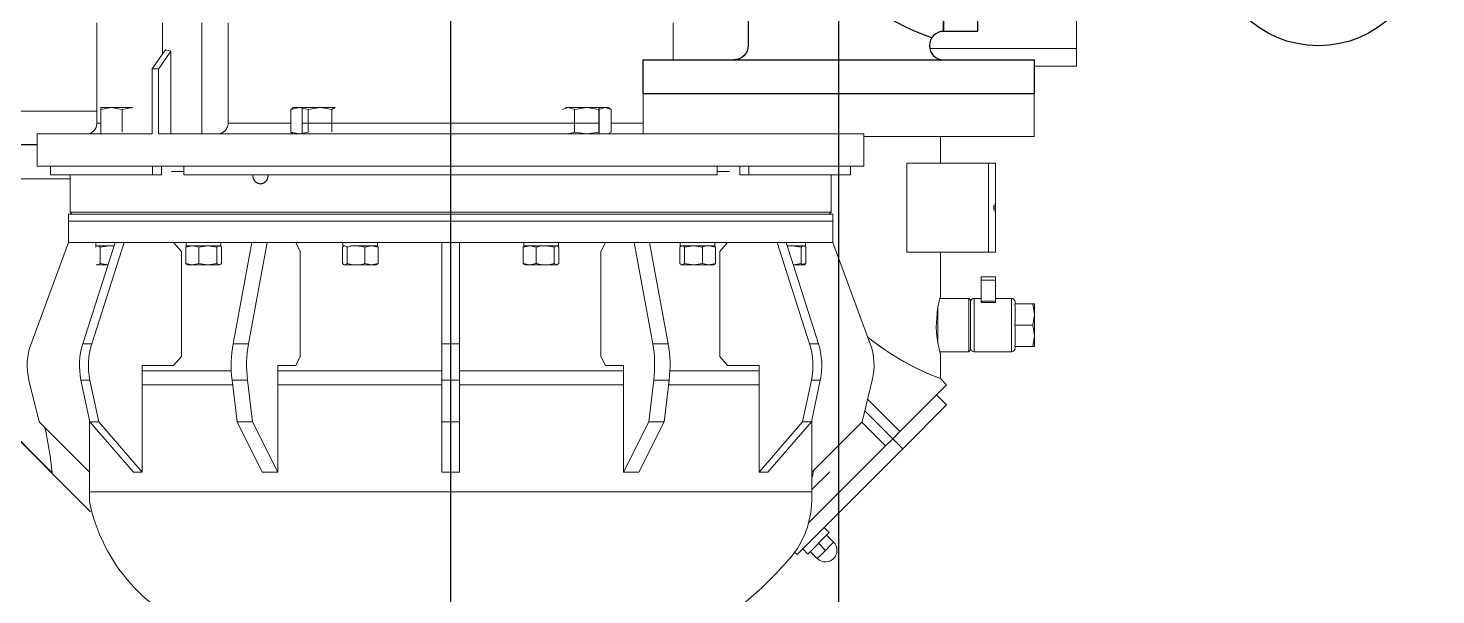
# Model space of a CAD drawing. Extents: x -160 to 364724, y -100 to 7353297.
# Drawn here: x 361701.708 to 361702.5, y 7348036.332 to 7348036.65 of the extents above; entities that cross this region are included whole.
import ezdxf

# ---------------------------------------------------------------- set-up
doc = ezdxf.new("R2010")
doc.units = 0
doc.header["$LTSCALE"] = 5
doc.linetypes.add('________________', pattern=[0])
doc.linetypes.add('SGC_DASHDOT', pattern=[1, 0.5, -0.25, 0, -0.25])
for name, color, linetype in [('BOLA LM', 1, 'Continuous'), ('BOMBA', 1, 'Continuous'), ('FLANGES', 2, 'Continuous'), ('Q-PLATO', 5, 'Continuous'), ('SANC_COTAS', 1, 'Continuous'), ('SGC-Eixos', 253, 'SGC_DASHDOT'), ('SGC-Tubos (Desenho Bifilar)', 3, 'Continuous')]:
    doc.layers.add(name, color=color, linetype=linetype)
doc.layers.add('ESCADA', color=2, linetype='Continuous', lineweight=20)

# ---------------------------------------------------------------- blocks, each defined once
blk = doc.blocks.new('A$C29D3606B')
at = {"layer": 'FLANGES'}
for points in [[(0, -0.10986), (0.019, -0.10986), (0.019, 0.11014), (0, 0.11014)], [(0.271, -0.11), (0.29, -0.11), (0.29, 0.11), (0.271, 0.11)], [(0.255, 0.05914), (0.255, 0.07814), (0.035, 0.07814), (0.035, 0.05914)]]:
    blk.add_lwpolyline(points, close=True, dxfattribs=at)
blk.add_arc((0.08622, 0.0741), 0.02242, 10.36667, 169.63333, dxfattribs=at)
at = {"layer": 'SGC-Tubos (Desenho Bifilar)'}
for p, q in [((0.263, -0.05086), (0.15856, -0.04416)), ((0.145, -0.05086), (0.027, -0.05086))]:
    blk.add_line(p, q, dxfattribs=at)
blk.add_lwpolyline([(0.271, 0.05914, -1), (0.255, 0.05914), (0.035, 0.05914, -1), (0.019, 0.05914)], format="xyb", dxfattribs=at)
for centre, radius, start, end in [((0.16794, 0.10015), 0.14462, 199.25491, 266.27937), ((0.1464, -0.03664), 0.01429, 264.38219, 328.27493), ((0.027, -0.05886), 0.008, 89.98894, 180), ((0.263, -0.05886), 0.008, 0.00001, 90.03465)]:
    blk.add_arc(centre, radius, start, end, dxfattribs=at)

msp = doc.modelspace()

# ---------------------------------------------------------------- linework, layer by layer
at = {"layer": 'BOLA LM'}
msp.add_circle((361702.4339, 7348036.6998), 0.05931, dxfattribs=at)
at = {"layer": 'BOMBA', "linetype": '________________', "lineweight": 9}
for p, q in [((361702.2978, 7348036.63894), (361702.2978, 7348036.72694)), ((361701.7468, 7348036.65344), (361701.7468, 7348036.59694)), ((361701.78378, 7348036.65344), (361701.78378, 7348036.63581)), ((361701.8059, 7348036.65344), (361701.8059, 7348036.59094)), ((361701.82062, 7348036.65344), (361701.82062, 7348036.59694)), ((361702.07097, 7348036.63258), (361702.07097, 7348036.65344)), ((361702.2153, 7348036.63894), (361702.2978, 7348036.63894)), ((361702.2978, 7348036.62894), (361702.2978, 7348036.63894)), ((361701.7855, 7348036.63824), (361701.7779, 7348036.62749)), ((361701.78847, 7348036.63744), (361701.7814, 7348036.62744)), ((361701.7855, 7348036.63824), (361701.78847, 7348036.63744)), ((361701.78847, 7348036.63744), (361701.78847, 7348036.59094)), ((361701.7779, 7348036.62749), (361701.7779, 7348036.59094)), ((361701.7814, 7348036.62744), (361701.7814, 7348036.59094)), ((361702.27413, 7348036.62894), (361702.2978, 7348036.62894)), ((361702.05413, 7348036.59094), (361702.05413, 7348036.61358)), ((361702.27413, 7348036.58958), (361702.27413, 7348036.61358)), ((361701.75502, 7348036.60574), (361701.74902, 7348036.60467)), ((361701.74902, 7348036.60467), (361701.74902, 7348036.60574)), ((361701.75502, 7348036.60574), (361701.74902, 7348036.60574)), ((361701.74902, 7348036.60467), (361701.74902, 7348036.59201)), ((361701.76102, 7348036.60467), (361701.75502, 7348036.60574)), ((361701.76702, 7348036.60574), (361701.75502, 7348036.60574)), ((361701.76702, 7348036.60574), (361701.76102, 7348036.60467)), ((361701.76102, 7348036.60467), (361701.76102, 7348036.59201)), ((361701.86078, 7348036.60574), (361701.85588, 7348036.60467)), ((361701.85588, 7348036.60467), (361701.85684, 7348036.60549)), ((361701.85588, 7348036.60467), (361701.85588, 7348036.59201)), ((361701.85726, 7348036.60574), (361701.85684, 7348036.60549)), ((361701.86078, 7348036.60574), (361701.85726, 7348036.60574)), ((361701.86567, 7348036.60467), (361701.86078, 7348036.60574)), ((361701.87237, 7348036.60574), (361701.86078, 7348036.60574)), ((361701.86226, 7348036.60574), (361701.86226, 7348036.59094)), ((361701.87237, 7348036.60574), (361701.86567, 7348036.60467)), ((361701.86567, 7348036.60467), (361701.86567, 7348036.59201)), ((361701.87906, 7348036.60467), (361701.87237, 7348036.60574)), ((361701.88085, 7348036.60574), (361701.87237, 7348036.60574)), ((361701.88085, 7348036.60574), (361701.87906, 7348036.60467)), ((361701.87906, 7348036.60467), (361701.87906, 7348036.59201)), ((361702.01194, 7348036.60574), (361702.00848, 7348036.60467)), ((361702.01033, 7348036.60574), (361702.01194, 7348036.60574)), ((361702.0154, 7348036.60467), (361702.01194, 7348036.60574)), ((361702.02233, 7348036.60574), (361702.01194, 7348036.60574)), ((361702.02233, 7348036.60574), (361702.0154, 7348036.60467)), ((361702.0154, 7348036.60467), (361702.0154, 7348036.59201)), ((361702.02926, 7348036.60467), (361702.02233, 7348036.60574)), ((361702.03273, 7348036.60574), (361702.02233, 7348036.60574)), ((361702.03273, 7348036.60574), (361702.02926, 7348036.60467)), ((361702.02926, 7348036.60467), (361702.02926, 7348036.59201)), ((361702.02933, 7348036.59094), (361702.02933, 7348036.60574)), ((361702.03619, 7348036.60467), (361702.03273, 7348036.60574)), ((361702.03433, 7348036.60574), (361702.03273, 7348036.60574)), ((361702.03619, 7348036.60467), (361702.03433, 7348036.60574)), ((361702.03619, 7348036.60467), (361702.03619, 7348036.59201)), ((361701.74902, 7348036.59694), (361701.7468, 7348036.59694)), ((361701.74902, 7348036.59094), (361701.74902, 7348036.59201)), ((361701.85588, 7348036.59694), (361701.82062, 7348036.59694)), ((361701.85588, 7348036.59201), (361701.86078, 7348036.59094)), ((361701.85684, 7348036.59118), (361701.85588, 7348036.59201)), ((361701.86078, 7348036.59094), (361701.86567, 7348036.59201)), ((361702.02933, 7348036.59694), (361701.86226, 7348036.59694)), ((361702.01194, 7348036.59094), (361702.0154, 7348036.59201)), ((361702.0154, 7348036.59201), (361702.02233, 7348036.59094)), ((361702.02233, 7348036.59094), (361702.02926, 7348036.59201)), ((361702.03433, 7348036.59094), (361702.03619, 7348036.59201)), ((361702.05413, 7348036.59694), (361702.03619, 7348036.59694)), ((361701.7779, 7348036.59094), (361701.7133, 7348036.59094)), ((361701.7133, 7348036.59094), (361701.7133, 7348036.57294)), ((361702.1783, 7348036.59094), (361701.7814, 7348036.59094)), ((361701.85684, 7348036.59118), (361701.85726, 7348036.59094)), ((361702.1783, 7348036.57294), (361702.1783, 7348036.59094)), ((361702.1783, 7348036.58958), (361702.27413, 7348036.58958)), ((361702.22128, 7348036.57458), (361702.22128, 7348036.58958)), ((361701.7133, 7348036.57294), (361702.1783, 7348036.57294)), ((361701.7208, 7348036.57294), (361701.7208, 7348036.56794)), ((361701.77811, 7348036.56794), (361701.7208, 7348036.56794)), ((361701.7318, 7348036.56794), (361701.7318, 7348036.54694)), ((361701.77811, 7348036.56794), (361701.77811, 7348036.57294)), ((361701.7832, 7348036.56794), (361701.77811, 7348036.56794)), ((361701.7832, 7348036.56794), (361701.7832, 7348036.57294)), ((361701.79578, 7348036.56994), (361701.78884, 7348036.56994)), ((361701.79578, 7348036.57294), (361701.79578, 7348036.56794)), ((361702.09581, 7348036.56794), (361701.79578, 7348036.56794)), ((361702.09581, 7348036.56794), (361702.09581, 7348036.57294)), ((361702.10275, 7348036.56994), (361702.09581, 7348036.56994)), ((361702.1084, 7348036.57294), (361702.1084, 7348036.56794)), ((361702.11349, 7348036.56794), (361702.1084, 7348036.56794)), ((361702.11349, 7348036.57294), (361702.11349, 7348036.56794)), ((361702.1708, 7348036.56794), (361702.11349, 7348036.56794)), ((361702.1598, 7348036.54694), (361702.1598, 7348036.56794)), ((361702.1708, 7348036.56794), (361702.1708, 7348036.57294)), ((361702.20234, 7348036.57458), (361702.20234, 7348036.52458)), ((361702.24834, 7348036.57458), (361702.20234, 7348036.57458)), ((361702.24834, 7348036.57458), (361702.24834, 7348036.52458)), ((361702.25234, 7348036.57458), (361702.24834, 7348036.57458)), ((361702.25234, 7348036.57458), (361702.25234, 7348036.52458)), ((361702.25208, 7348036.552), (361702.25226, 7348036.552)), ((361702.25208, 7348036.54708), (361702.25208, 7348036.552)), ((361702.25226, 7348036.552), (361702.25226, 7348036.54708)), ((361701.7308, 7348036.54594), (361702.1608, 7348036.54594)), ((361701.7308, 7348036.54594), (361701.7308, 7348036.54194)), ((361701.7318, 7348036.54694), (361702.1598, 7348036.54694)), ((361701.7318, 7348036.54694), (361701.7328, 7348036.54594)), ((361702.1588, 7348036.54594), (361702.1598, 7348036.54694)), ((361702.1608, 7348036.54194), (361702.1608, 7348036.54594)), ((361702.25134, 7348036.55088), (361702.25134, 7348036.54822)), ((361702.25134, 7348036.54822), (361702.25134, 7348036.55088)), ((361702.25226, 7348036.54708), (361702.25208, 7348036.54708)), ((361701.7308, 7348036.54194), (361702.1608, 7348036.54194)), ((361702.1608, 7348036.54194), (361701.7308, 7348036.54194)), ((361701.7308, 7348036.54194), (361701.7308, 7348036.52994)), ((361702.1608, 7348036.52994), (361702.1608, 7348036.54194)), ((361701.7308, 7348036.52994), (361701.70977, 7348036.47308)), ((361701.73086, 7348036.52994), (361701.7308, 7348036.52994)), ((361701.7571, 7348036.52994), (361701.73086, 7348036.52994)), ((361701.7571, 7348036.52994), (361701.73889, 7348036.47308)), ((361701.7621, 7348036.52994), (361701.74389, 7348036.47308)), ((361701.74624, 7348036.52994), (361701.74624, 7348036.52814)), ((361701.74689, 7348036.52814), (361701.74624, 7348036.52814)), ((361701.74654, 7348036.52787), (361701.74629, 7348036.52767)), ((361701.7468, 7348036.52802), (361701.74654, 7348036.52787)), ((361701.74699, 7348036.52814), (361701.74668, 7348036.52795)), ((361701.7473, 7348036.52814), (361701.7468, 7348036.52802)), ((361701.7473, 7348036.52814), (361701.74689, 7348036.52814)), ((361701.74814, 7348036.52781), (361701.7473, 7348036.52814)), ((361701.74799, 7348036.52814), (361701.7473, 7348036.52814)), ((361701.75366, 7348036.52814), (361701.74799, 7348036.52814)), ((361701.75366, 7348036.52814), (361701.74864, 7348036.52733)), ((361701.75644, 7348036.52788), (361701.75366, 7348036.52814)), ((361701.75653, 7348036.52814), (361701.75366, 7348036.52814)), ((361701.7596, 7348036.52994), (361701.7571, 7348036.52994)), ((361701.7596, 7348036.52994), (361701.7571, 7348036.52994)), ((361701.7621, 7348036.52994), (361701.7596, 7348036.52994)), ((361701.7621, 7348036.52994), (361701.7596, 7348036.52994)), ((361701.76215, 7348036.52994), (361701.7621, 7348036.52994)), ((361701.83397, 7348036.52994), (361701.7621, 7348036.52994)), ((361701.79432, 7348036.52494), (361701.78999, 7348036.52994)), ((361701.80049, 7348036.52814), (361701.79681, 7348036.52733)), ((361701.79681, 7348036.52733), (361701.79753, 7348036.52795)), ((361701.7971, 7348036.52994), (361701.7971, 7348036.52814)), ((361701.80049, 7348036.52814), (361701.7975, 7348036.52814)), ((361701.79785, 7348036.52814), (361701.79753, 7348036.52795)), ((361701.80278, 7348036.52781), (361701.80049, 7348036.52814)), ((361701.8027, 7348036.52814), (361701.80049, 7348036.52814)), ((361701.80918, 7348036.52814), (361701.8027, 7348036.52814)), ((361701.80918, 7348036.52814), (361701.80416, 7348036.52733)), ((361701.8142, 7348036.52733), (361701.80918, 7348036.52814)), ((361701.8166, 7348036.52814), (361701.80918, 7348036.52814)), ((361701.81554, 7348036.52814), (361701.8142, 7348036.52733)), ((361701.81617, 7348036.52795), (361701.81585, 7348036.52814)), ((361701.81689, 7348036.52733), (361701.81617, 7348036.52795)), ((361701.8166, 7348036.52814), (361701.8166, 7348036.52994)), ((361701.83397, 7348036.52994), (361701.82345, 7348036.47308)), ((361701.84263, 7348036.52994), (361701.83211, 7348036.47308)), ((361701.8383, 7348036.52994), (361701.83397, 7348036.52994)), ((361701.8383, 7348036.52994), (361701.83397, 7348036.52994)), ((361701.84263, 7348036.52994), (361701.8383, 7348036.52994)), ((361701.84263, 7348036.52994), (361701.8383, 7348036.52994)), ((361701.84266, 7348036.52994), (361701.84263, 7348036.52994)), ((361701.9408, 7348036.52994), (361701.84263, 7348036.52994)), ((361701.86123, 7348036.52494), (361701.85873, 7348036.52994)), ((361701.88562, 7348036.52795), (361701.8849, 7348036.52733)), ((361701.88519, 7348036.52994), (361701.88519, 7348036.52814)), ((361701.88559, 7348036.52814), (361701.88519, 7348036.52814)), ((361701.88625, 7348036.52814), (361701.88559, 7348036.52814)), ((361701.88625, 7348036.52814), (361701.88562, 7348036.52795)), ((361701.88594, 7348036.52814), (361701.88562, 7348036.52795)), ((361701.88726, 7348036.52766), (361701.88625, 7348036.52814)), ((361701.89261, 7348036.52814), (361701.88941, 7348036.52814)), ((361701.89261, 7348036.52814), (361701.88952, 7348036.52782)), ((361701.89574, 7348036.52781), (361701.89261, 7348036.52814)), ((361701.89576, 7348036.52814), (361701.89261, 7348036.52814)), ((361701.90429, 7348036.52814), (361701.89576, 7348036.52814)), ((361701.9013, 7348036.52814), (361701.89763, 7348036.52733)), ((361701.90498, 7348036.52733), (361701.9013, 7348036.52814)), ((361701.90426, 7348036.52795), (361701.90394, 7348036.52814)), ((361701.90426, 7348036.52795), (361701.90498, 7348036.52733)), ((361701.90469, 7348036.52814), (361701.90429, 7348036.52814)), ((361701.90469, 7348036.52814), (361701.90469, 7348036.52994)), ((361701.9458, 7348036.52994), (361701.9408, 7348036.52994)), ((361701.9408, 7348036.52994), (361701.9408, 7348036.47308)), ((361701.9458, 7348036.52994), (361701.9408, 7348036.52994)), ((361701.9508, 7348036.52994), (361701.9458, 7348036.52994)), ((361701.9508, 7348036.52994), (361701.9458, 7348036.52994)), ((361701.9508, 7348036.52994), (361701.9508, 7348036.47308)), ((361702.04897, 7348036.52994), (361701.9508, 7348036.52994)), ((361701.99029, 7348036.52814), (361701.98662, 7348036.52733)), ((361701.98662, 7348036.52733), (361701.98734, 7348036.52795)), ((361701.9869, 7348036.52994), (361701.9869, 7348036.52814)), ((361701.98731, 7348036.52814), (361701.9869, 7348036.52814)), ((361701.99588, 7348036.52814), (361701.98731, 7348036.52814)), ((361701.98765, 7348036.52814), (361701.98734, 7348036.52795)), ((361701.99396, 7348036.52733), (361701.99029, 7348036.52814)), ((361701.99898, 7348036.52814), (361701.99588, 7348036.52814)), ((361701.99898, 7348036.52814), (361701.9959, 7348036.52782)), ((361702.00212, 7348036.52781), (361701.99898, 7348036.52814)), ((361702.00222, 7348036.52814), (361701.99898, 7348036.52814)), ((361702.0064, 7348036.52814), (361702.00222, 7348036.52814)), ((361702.00535, 7348036.52814), (361702.004, 7348036.52733)), ((361702.00597, 7348036.52795), (361702.00565, 7348036.52814)), ((361702.00669, 7348036.52733), (361702.00597, 7348036.52795)), ((361702.0064, 7348036.52814), (361702.0064, 7348036.52994)), ((361702.03037, 7348036.52494), (361702.03287, 7348036.52994)), ((361702.03287, 7348036.52994), (361702.04894, 7348036.52994)), ((361702.04894, 7348036.52994), (361702.04897, 7348036.52994)), ((361702.04897, 7348036.52994), (361702.05948, 7348036.47308)), ((361702.0533, 7348036.52994), (361702.04897, 7348036.52994)), ((361702.0533, 7348036.52994), (361702.04897, 7348036.52994)), ((361702.05763, 7348036.52994), (361702.0533, 7348036.52994)), ((361702.05763, 7348036.52994), (361702.0533, 7348036.52994)), ((361702.05763, 7348036.52994), (361702.06814, 7348036.47308)), ((361702.12949, 7348036.52994), (361702.05763, 7348036.52994)), ((361702.07543, 7348036.52795), (361702.0747, 7348036.52733)), ((361702.07499, 7348036.52994), (361702.07499, 7348036.52814)), ((361702.07539, 7348036.52814), (361702.07499, 7348036.52814)), ((361702.07605, 7348036.52814), (361702.07539, 7348036.52814)), ((361702.07574, 7348036.52814), (361702.07542, 7348036.52795)), ((361702.07605, 7348036.52814), (361702.07543, 7348036.52795)), ((361702.07707, 7348036.52766), (361702.07605, 7348036.52814)), ((361702.08241, 7348036.52814), (361702.07605, 7348036.52814)), ((361702.08241, 7348036.52814), (361702.07739, 7348036.52733)), ((361702.08743, 7348036.52733), (361702.08241, 7348036.52814)), ((361702.08893, 7348036.52814), (361702.08241, 7348036.52814)), ((361702.09111, 7348036.52814), (361702.08885, 7348036.52782)), ((361702.09111, 7348036.52814), (361702.08893, 7348036.52814)), ((361702.09478, 7348036.52733), (361702.09111, 7348036.52814)), ((361702.09409, 7348036.52814), (361702.09111, 7348036.52814)), ((361702.09406, 7348036.52795), (361702.09374, 7348036.52814)), ((361702.09406, 7348036.52795), (361702.09478, 7348036.52733)), ((361702.09449, 7348036.52814), (361702.09449, 7348036.52994)), ((361702.09728, 7348036.52494), (361702.10161, 7348036.52994)), ((361702.10161, 7348036.52994), (361702.12944, 7348036.52994)), ((361702.12944, 7348036.52994), (361702.12949, 7348036.52994)), ((361702.12949, 7348036.52994), (361702.1477, 7348036.47308)), ((361702.13199, 7348036.52994), (361702.12949, 7348036.52994)), ((361702.13199, 7348036.52994), (361702.12949, 7348036.52994)), ((361702.13449, 7348036.52994), (361702.13199, 7348036.52994)), ((361702.13449, 7348036.52994), (361702.13199, 7348036.52994)), ((361702.13449, 7348036.52994), (361702.1527, 7348036.47308)), ((361702.16074, 7348036.52994), (361702.13449, 7348036.52994)), ((361702.13793, 7348036.52814), (361702.13507, 7348036.52814)), ((361702.13793, 7348036.52814), (361702.13515, 7348036.52788)), ((361702.14295, 7348036.52733), (361702.13793, 7348036.52814)), ((361702.14363, 7348036.52814), (361702.13793, 7348036.52814)), ((361702.14429, 7348036.52814), (361702.14347, 7348036.52782)), ((361702.14429, 7348036.52814), (361702.14363, 7348036.52814)), ((361702.14499, 7348036.52791), (361702.14429, 7348036.52814)), ((361702.14535, 7348036.52814), (361702.14429, 7348036.52814)), ((361702.14492, 7348036.52795), (361702.1446, 7348036.52814)), ((361702.14564, 7348036.52733), (361702.14499, 7348036.52791)), ((361702.14535, 7348036.52994), (361702.16074, 7348036.52994)), ((361702.14535, 7348036.52814), (361702.14535, 7348036.52994)), ((361702.16074, 7348036.52994), (361702.1608, 7348036.52994)), ((361702.1608, 7348036.52994), (361702.18182, 7348036.47308)), ((361701.74629, 7348036.52767), (361701.74595, 7348036.52733)), ((361701.74864, 7348036.52733), (361701.74814, 7348036.52781)), ((361701.74864, 7348036.51814), (361701.74864, 7348036.52733)), ((361701.79432, 7348036.46594), (361701.79432, 7348036.52494)), ((361701.79681, 7348036.51814), (361701.79681, 7348036.52733)), ((361701.80416, 7348036.52733), (361701.80278, 7348036.52781)), ((361701.80416, 7348036.51814), (361701.80416, 7348036.52733)), ((361701.8142, 7348036.51814), (361701.8142, 7348036.52733)), ((361701.81689, 7348036.51814), (361701.81689, 7348036.52733)), ((361701.86123, 7348036.46594), (361701.86123, 7348036.52494)), ((361701.8849, 7348036.51814), (361701.8849, 7348036.52733)), ((361701.88759, 7348036.52733), (361701.88726, 7348036.52766)), ((361701.88952, 7348036.52782), (361701.88759, 7348036.52733)), ((361701.88759, 7348036.51814), (361701.88759, 7348036.52733)), ((361701.89763, 7348036.52733), (361701.89574, 7348036.52781)), ((361701.89763, 7348036.51814), (361701.89763, 7348036.52733)), ((361701.90498, 7348036.51814), (361701.90498, 7348036.52733)), ((361701.98662, 7348036.51814), (361701.98662, 7348036.52733)), ((361701.9959, 7348036.52782), (361701.99396, 7348036.52733)), ((361701.99396, 7348036.51814), (361701.99396, 7348036.52733)), ((361702.004, 7348036.52733), (361702.00212, 7348036.52781)), ((361702.004, 7348036.51814), (361702.004, 7348036.52733)), ((361702.00669, 7348036.51814), (361702.00669, 7348036.52733)), ((361702.03037, 7348036.46594), (361702.03037, 7348036.52494)), ((361702.0747, 7348036.51814), (361702.0747, 7348036.52733)), ((361702.07739, 7348036.52733), (361702.07707, 7348036.52766)), ((361702.07739, 7348036.51814), (361702.07739, 7348036.52733)), ((361702.08885, 7348036.52782), (361702.08743, 7348036.52733)), ((361702.08743, 7348036.51814), (361702.08743, 7348036.52733)), ((361702.09478, 7348036.51814), (361702.09478, 7348036.52733)), ((361702.09728, 7348036.46594), (361702.09728, 7348036.52494)), ((361702.14347, 7348036.52782), (361702.14295, 7348036.52733)), ((361702.14295, 7348036.51814), (361702.14295, 7348036.52733)), ((361702.14564, 7348036.51814), (361702.14564, 7348036.52733)), ((361702.24834, 7348036.52458), (361702.20234, 7348036.52458)), ((361702.22128, 7348036.49958), (361702.22128, 7348036.52458)), ((361702.25234, 7348036.52458), (361702.24834, 7348036.52458)), ((361701.74654, 7348036.51761), (361701.74679, 7348036.51746)), ((361701.74668, 7348036.51752), (361701.74699, 7348036.51734)), ((361701.74679, 7348036.51746), (361701.7473, 7348036.51734)), ((361701.7473, 7348036.51734), (361701.74864, 7348036.51814)), ((361701.7473, 7348036.51734), (361701.75307, 7348036.51734)), ((361701.74864, 7348036.51814), (361701.75307, 7348036.51735)), ((361701.79681, 7348036.51814), (361701.80049, 7348036.51734)), ((361701.79753, 7348036.51752), (361701.79681, 7348036.51814)), ((361701.79753, 7348036.51752), (361701.79785, 7348036.51734)), ((361701.79785, 7348036.51734), (361701.80049, 7348036.51734)), ((361701.80049, 7348036.51734), (361701.80416, 7348036.51814)), ((361701.80049, 7348036.51734), (361701.80918, 7348036.51734)), ((361701.80416, 7348036.51814), (361701.80918, 7348036.51734)), ((361701.80918, 7348036.51734), (361701.8142, 7348036.51814)), ((361701.80918, 7348036.51734), (361701.81554, 7348036.51734)), ((361701.8142, 7348036.51814), (361701.81554, 7348036.51734)), ((361701.81554, 7348036.51734), (361701.81617, 7348036.51752)), ((361701.81585, 7348036.51734), (361701.81554, 7348036.51734)), ((361701.81585, 7348036.51734), (361701.81617, 7348036.51752)), ((361701.81617, 7348036.51752), (361701.81689, 7348036.51814)), ((361701.8849, 7348036.51814), (361701.88562, 7348036.51752)), ((361701.88562, 7348036.51752), (361701.88625, 7348036.51734)), ((361701.88562, 7348036.51752), (361701.88594, 7348036.51734)), ((361701.88594, 7348036.51734), (361701.88625, 7348036.51734)), ((361701.88625, 7348036.51734), (361701.88759, 7348036.51814)), ((361701.88625, 7348036.51734), (361701.89261, 7348036.51734)), ((361701.88759, 7348036.51814), (361701.89069, 7348036.51746)), ((361701.89069, 7348036.51746), (361701.89261, 7348036.51734)), ((361701.89261, 7348036.51734), (361701.8949, 7348036.51751)), ((361701.89261, 7348036.51734), (361701.9013, 7348036.51734)), ((361701.8949, 7348036.51751), (361701.89763, 7348036.51814)), ((361701.89763, 7348036.51814), (361701.9013, 7348036.51734)), ((361701.9013, 7348036.51734), (361701.90498, 7348036.51814)), ((361701.9013, 7348036.51734), (361701.90394, 7348036.51734)), ((361701.90394, 7348036.51734), (361701.90426, 7348036.51752)), ((361701.90498, 7348036.51814), (361701.90426, 7348036.51752)), ((361701.98662, 7348036.51814), (361701.99029, 7348036.51734)), ((361701.98734, 7348036.51752), (361701.98662, 7348036.51814)), ((361701.98734, 7348036.51752), (361701.98765, 7348036.51734)), ((361701.98765, 7348036.51734), (361701.99029, 7348036.51734)), ((361701.99029, 7348036.51734), (361701.99396, 7348036.51814)), ((361701.99029, 7348036.51734), (361701.99898, 7348036.51734)), ((361701.99396, 7348036.51814), (361701.99662, 7348036.51753)), ((361701.99662, 7348036.51753), (361701.99898, 7348036.51734)), ((361701.99898, 7348036.51734), (361702.00188, 7348036.51762)), ((361701.99898, 7348036.51734), (361702.00535, 7348036.51734)), ((361702.00188, 7348036.51762), (361702.004, 7348036.51814)), ((361702.004, 7348036.51814), (361702.00535, 7348036.51734)), ((361702.00535, 7348036.51734), (361702.00597, 7348036.51752)), ((361702.00535, 7348036.51734), (361702.00565, 7348036.51734)), ((361702.00565, 7348036.51734), (361702.00597, 7348036.51752)), ((361702.00597, 7348036.51752), (361702.00669, 7348036.51814)), ((361702.0747, 7348036.51814), (361702.07543, 7348036.51752)), ((361702.07542, 7348036.51752), (361702.07574, 7348036.51734)), ((361702.07543, 7348036.51752), (361702.07605, 7348036.51734)), ((361702.07574, 7348036.51734), (361702.07605, 7348036.51734)), ((361702.07605, 7348036.51734), (361702.07739, 7348036.51814)), ((361702.07605, 7348036.51734), (361702.08241, 7348036.51734)), ((361702.07739, 7348036.51814), (361702.08241, 7348036.51734)), ((361702.08241, 7348036.51734), (361702.08743, 7348036.51814)), ((361702.08241, 7348036.51734), (361702.09111, 7348036.51734)), ((361702.08743, 7348036.51814), (361702.09111, 7348036.51734)), ((361702.09111, 7348036.51734), (361702.09478, 7348036.51814)), ((361702.09111, 7348036.51734), (361702.09374, 7348036.51734)), ((361702.09374, 7348036.51734), (361702.09406, 7348036.51752)), ((361702.09478, 7348036.51814), (361702.09406, 7348036.51752)), ((361702.13852, 7348036.51735), (361702.14295, 7348036.51814)), ((361702.13853, 7348036.51734), (361702.14429, 7348036.51734)), ((361702.14564, 7348036.51814), (361702.14196, 7348036.51734)), ((361702.14295, 7348036.51814), (361702.14429, 7348036.51734)), ((361702.14429, 7348036.51734), (361702.14482, 7348036.51747)), ((361702.1446, 7348036.51734), (361702.14492, 7348036.51752)), ((361702.14482, 7348036.51747), (361702.14564, 7348036.51814)), ((361702.24428, 7348036.51076), (361702.24428, 7348036.50876)), ((361702.25228, 7348036.51076), (361702.24428, 7348036.51076)), ((361702.24428, 7348036.50876), (361702.25228, 7348036.50876)), ((361702.24428, 7348036.50876), (361702.24428, 7348036.49708)), ((361702.25228, 7348036.51076), (361702.25228, 7348036.50876)), ((361702.25228, 7348036.50876), (361702.25228, 7348036.49708)), ((361702.22104, 7348036.49871), (361702.22039, 7348036.49605)), ((361702.23728, 7348036.49858), (361702.22101, 7348036.49858)), ((361702.22128, 7348036.49958), (361702.22104, 7348036.49871)), ((361702.23728, 7348036.48222), (361702.23728, 7348036.49858)), ((361702.23828, 7348036.49758), (361702.23728, 7348036.49858)), ((361702.23828, 7348036.49758), (361702.23828, 7348036.48232)), ((361702.24028, 7348036.49858), (361702.24028, 7348036.46858)), ((361702.24428, 7348036.49858), (361702.24028, 7348036.49858)), ((361702.24428, 7348036.49708), (361702.25228, 7348036.49708)), ((361702.24428, 7348036.49708), (361702.24428, 7348036.49627)), ((361702.25228, 7348036.49627), (361702.24428, 7348036.49627)), ((361702.26128, 7348036.49858), (361702.25228, 7348036.49858)), ((361702.25228, 7348036.49708), (361702.25228, 7348036.49627)), ((361702.26128, 7348036.46858), (361702.26128, 7348036.49858)), ((361702.26328, 7348036.49658), (361702.26328, 7348036.49558)), ((361702.21976, 7348036.49281), (361702.21901, 7348036.48241)), ((361702.22039, 7348036.49605), (361702.21976, 7348036.49281)), ((361702.21978, 7348036.4929), (361702.21978, 7348036.49223)), ((361702.21978, 7348036.49223), (361702.21978, 7348036.48222)), ((361702.26309, 7348036.49558), (361702.26328, 7348036.49391)), ((361702.26328, 7348036.49558), (361702.26309, 7348036.49558)), ((361702.26411, 7348036.49558), (361702.26309, 7348036.49558)), ((361702.26328, 7348036.49391), (361702.26328, 7348036.48525)), ((361702.27321, 7348036.49558), (361702.26411, 7348036.49558)), ((361702.27428, 7348036.48958), (361702.27321, 7348036.49558)), ((361702.27321, 7348036.49558), (361702.27428, 7348036.49558)), ((361702.27321, 7348036.48358), (361702.27428, 7348036.48958)), ((361702.27428, 7348036.49558), (361702.27428, 7348036.48958)), ((361702.27428, 7348036.47758), (361702.27428, 7348036.48958)), ((361702.21901, 7348036.48241), (361702.21915, 7348036.47945)), ((361702.21978, 7348036.48222), (361702.21978, 7348036.48067)), ((361702.21978, 7348036.48067), (361702.21978, 7348036.47494)), ((361702.23728, 7348036.46858), (361702.23728, 7348036.48222)), ((361702.23828, 7348036.48232), (361702.23828, 7348036.46958)), ((361702.26328, 7348036.48525), (361702.26309, 7348036.48358)), ((361702.26309, 7348036.48358), (361702.26328, 7348036.48191)), ((361702.27321, 7348036.48358), (361702.26309, 7348036.48358)), ((361702.26328, 7348036.48191), (361702.26328, 7348036.47325)), ((361702.27428, 7348036.47758), (361702.27321, 7348036.48358)), ((361701.74389, 7348036.47308), (361701.73889, 7348036.47308)), ((361701.83211, 7348036.47308), (361701.82345, 7348036.47308)), ((361701.9508, 7348036.47308), (361701.9408, 7348036.47308)), ((361701.9408, 7348036.47308), (361701.9408, 7348036.45264)), ((361701.9508, 7348036.47308), (361701.9508, 7348036.45264)), ((361702.06814, 7348036.47308), (361702.05948, 7348036.47308)), ((361702.1527, 7348036.47308), (361702.1477, 7348036.47308)), ((361702.18042, 7348036.47687), (361702.1826, 7348036.47516)), ((361702.18042, 7348036.47687), (361702.1826, 7348036.47516)), ((361702.21915, 7348036.47945), (361702.21972, 7348036.47462)), ((361702.21972, 7348036.47462), (361702.22104, 7348036.46845)), ((361702.21978, 7348036.47494), (361702.21978, 7348036.47427)), ((361702.26328, 7348036.47325), (361702.26309, 7348036.47158)), ((361702.27321, 7348036.47158), (361702.27428, 7348036.47758)), ((361702.27428, 7348036.47158), (361702.27428, 7348036.47758)), ((361701.72174, 7348036.40061), (361701.65103, 7348036.47132)), ((361701.74323, 7348036.37863), (361701.65103, 7348036.47083)), ((361701.78999, 7348036.46094), (361701.79432, 7348036.46594)), ((361701.85873, 7348036.46094), (361701.86123, 7348036.46594)), ((361702.03287, 7348036.46094), (361702.03037, 7348036.46594)), ((361702.10161, 7348036.46094), (361702.09728, 7348036.46594)), ((361702.22101, 7348036.46858), (361702.23728, 7348036.46858)), ((361702.22104, 7348036.46845), (361702.22128, 7348036.46758)), ((361702.22128, 7348036.45361), (361702.22128, 7348036.46758)), ((361702.23728, 7348036.46858), (361702.23828, 7348036.46958)), ((361702.24028, 7348036.46858), (361702.26128, 7348036.46858)), ((361702.26309, 7348036.47158), (361702.26328, 7348036.47158)), ((361702.26411, 7348036.47158), (361702.26309, 7348036.47158)), ((361702.26328, 7348036.47158), (361702.26328, 7348036.47058)), ((361702.27321, 7348036.47158), (361702.26411, 7348036.47158)), ((361702.27428, 7348036.47158), (361702.27321, 7348036.47158)), ((361701.77232, 7348036.46094), (361701.78999, 7348036.46094)), ((361701.77232, 7348036.40094), (361701.77232, 7348036.46094)), ((361701.82243, 7348036.45794), (361701.77232, 7348036.45794)), ((361701.84853, 7348036.46094), (361701.85873, 7348036.46094)), ((361701.84853, 7348036.40094), (361701.84853, 7348036.46094)), ((361701.9408, 7348036.45794), (361701.84853, 7348036.45794)), ((361702.04307, 7348036.45794), (361701.9508, 7348036.45794)), ((361702.04307, 7348036.46094), (361702.03287, 7348036.46094)), ((361702.04307, 7348036.40094), (361702.04307, 7348036.46094)), ((361702.11901, 7348036.45794), (361702.06916, 7348036.45794)), ((361702.11927, 7348036.46094), (361702.10161, 7348036.46094)), ((361702.11927, 7348036.40094), (361702.11927, 7348036.46094)), ((361701.7086, 7348036.45264), (361701.71431, 7348036.42922)), ((361701.74288, 7348036.45264), (361701.73788, 7348036.45264)), ((361701.73788, 7348036.45264), (361701.74283, 7348036.42922)), ((361701.74288, 7348036.45264), (361701.74783, 7348036.42922)), ((361701.77232, 7348036.44994), (361701.8232, 7348036.44994)), ((361701.83153, 7348036.45264), (361701.82287, 7348036.45264)), ((361701.82287, 7348036.45264), (361701.82572, 7348036.42922)), ((361701.83153, 7348036.45264), (361701.83439, 7348036.42922)), ((361701.84853, 7348036.44994), (361701.9408, 7348036.44994)), ((361701.9508, 7348036.45264), (361701.9408, 7348036.45264)), ((361701.9408, 7348036.45264), (361701.9408, 7348036.42922)), ((361701.9508, 7348036.45264), (361701.9508, 7348036.42922)), ((361701.9508, 7348036.44994), (361702.04307, 7348036.44994)), ((361702.06007, 7348036.45264), (361702.05721, 7348036.42922)), ((361702.06873, 7348036.45264), (361702.06007, 7348036.45264)), ((361702.06873, 7348036.45264), (361702.06587, 7348036.42922)), ((361702.06847, 7348036.44994), (361702.11916, 7348036.44994)), ((361702.14872, 7348036.45264), (361702.14377, 7348036.42922)), ((361702.15372, 7348036.45264), (361702.14872, 7348036.45264)), ((361702.15372, 7348036.45264), (361702.14877, 7348036.42922)), ((361702.183, 7348036.45264), (361702.17728, 7348036.42922)), ((361702.19851, 7348036.42374), (361702.22481, 7348036.45004)), ((361702.22103, 7348036.45367), (361702.22128, 7348036.45358)), ((361702.22128, 7348036.45358), (361702.22128, 7348036.45361)), ((361702.22128, 7348036.45358), (361702.22128, 7348036.45358)), ((361702.22481, 7348036.45004), (361702.22128, 7348036.45358)), ((361702.22128, 7348036.45358), (361702.22128, 7348036.45358)), ((361702.18037, 7348036.44188), (361702.19851, 7348036.42374)), ((361702.22481, 7348036.43873), (361702.21916, 7348036.44439)), ((361702.1788, 7348036.43545), (361702.19451, 7348036.41974)), ((361702.1788, 7348036.43545), (361702.19451, 7348036.41974)), ((361702.20017, 7348036.41409), (361702.22481, 7348036.43873)), ((361701.71431, 7348036.42922), (361701.7426, 7348036.40094)), ((361701.7426, 7348036.40094), (361701.7426, 7348036.4303)), ((361701.74783, 7348036.42922), (361701.74283, 7348036.42922)), ((361701.74283, 7348036.42922), (361701.76732, 7348036.40094)), ((361701.74783, 7348036.42922), (361701.77232, 7348036.40094)), ((361701.83439, 7348036.42922), (361701.82572, 7348036.42922)), ((361701.82572, 7348036.42922), (361701.83987, 7348036.40094)), ((361701.83439, 7348036.42922), (361701.84853, 7348036.40094)), ((361701.9508, 7348036.42922), (361701.9408, 7348036.42922)), ((361701.9408, 7348036.42922), (361701.9408, 7348036.40094)), ((361701.9508, 7348036.42922), (361701.9508, 7348036.40094)), ((361702.05721, 7348036.42922), (361702.04307, 7348036.40094)), ((361702.06587, 7348036.42922), (361702.05173, 7348036.40094)), ((361702.06587, 7348036.42922), (361702.05721, 7348036.42922)), ((361702.14377, 7348036.42922), (361702.11927, 7348036.40094)), ((361702.14877, 7348036.42922), (361702.12427, 7348036.40094)), ((361702.14877, 7348036.42922), (361702.14377, 7348036.42922)), ((361702.149, 7348036.40094), (361702.149, 7348036.4303)), ((361702.17728, 7348036.42922), (361702.149, 7348036.40094)), ((361702.17716, 7348036.4291), (361702.19051, 7348036.41574)), ((361702.19051, 7348036.41574), (361702.19451, 7348036.41974)), ((361702.19851, 7348036.42374), (361702.19451, 7348036.41974)), ((361702.20017, 7348036.41409), (361702.19451, 7348036.41974)), ((361702.14067, 7348036.35459), (361702.20017, 7348036.41409)), ((361702.19051, 7348036.41574), (361702.14715, 7348036.37238)), ((361702.15906, 7348036.40119), (361702.149, 7348036.39113)), ((361701.7426, 7348036.40094), (361701.7426, 7348036.38994)), ((361701.77232, 7348036.40094), (361701.76732, 7348036.40094)), ((361701.84853, 7348036.40094), (361701.83987, 7348036.40094)), ((361701.9508, 7348036.40094), (361701.9408, 7348036.40094)), ((361702.05173, 7348036.40094), (361702.04307, 7348036.40094)), ((361702.12427, 7348036.40094), (361702.11927, 7348036.40094)), ((361702.149, 7348036.38994), (361702.149, 7348036.40094)), ((361701.7426, 7348036.38994), (361702.149, 7348036.38994)), ((361702.1587, 7348036.36696), (361702.15587, 7348036.36979)), ((361702.14668, 7348036.35494), (361702.1587, 7348036.36696)), ((361702.16122, 7348036.36161), (361702.15728, 7348036.36554)), ((361702.16122, 7348036.36161), (361702.15892, 7348036.35931)), ((361702.14067, 7348036.35459), (361702.13938, 7348036.35588)), ((361702.14385, 7348036.35777), (361702.14668, 7348036.35494)), ((361702.15203, 7348036.35241), (361702.14809, 7348036.35635)), ((361702.15433, 7348036.35471), (361702.15203, 7348036.35241)), ((361702.15662, 7348036.35701), (361702.15269, 7348036.36095)), ((361702.15662, 7348036.35701), (361702.15433, 7348036.35471)), ((361702.15892, 7348036.35931), (361702.15662, 7348036.35701))]:
    msp.add_line(p, q, dxfattribs=at)
at = {"layer": 'BOMBA', "linetype": '________________', "lineweight": 9, "extrusion": (0, 0, -1)}
msp.add_lwpolyline([(-361701.82062, 7348036.59694), (-361701.82062, 7348036.59669), (-361701.8206, 7348036.59645), (-361701.82058, 7348036.5962), (-361701.82054, 7348036.59596), (-361701.82049, 7348036.59571), (-361701.82043, 7348036.59547), (-361701.82036, 7348036.59523), (-361701.82028, 7348036.59499), (-361701.82019, 7348036.59476), (-361701.82009, 7348036.59452), (-361701.81999, 7348036.59432), (-361701.81988, 7348036.59411), (-361701.81976, 7348036.59391), (-361701.81963, 7348036.59371), (-361701.81949, 7348036.59351), (-361701.81934, 7348036.59331), (-361701.81919, 7348036.59312), (-361701.81902, 7348036.59293), (-361701.81884, 7348036.59275), (-361701.81865, 7348036.59258), (-361701.81845, 7348036.59241), (-361701.81825, 7348036.59224), (-361701.81803, 7348036.59208), (-361701.81779, 7348036.59193), (-361701.81757, 7348036.59179), (-361701.81735, 7348036.59167), (-361701.81712, 7348036.59156), (-361701.81688, 7348036.59145), (-361701.81663, 7348036.59135), (-361701.81639, 7348036.59127), (-361701.81611, 7348036.59118), (-361701.81582, 7348036.59111), (-361701.8155, 7348036.59104), (-361701.81521, 7348036.591), (-361701.81492, 7348036.59096), (-361701.81463, 7348036.59094), (-361701.81434, 7348036.59094)], dxfattribs=at)
at = {"layer": 'BOMBA', "linetype": '________________', "lineweight": 9}
for points in [[(361701.8345, 7348036.56794), (361701.8345, 7348036.56773), (361701.83451, 7348036.56752), (361701.83453, 7348036.56732), (361701.83456, 7348036.56711), (361701.83459, 7348036.5669), (361701.83463, 7348036.56669), (361701.83468, 7348036.56649), (361701.83474, 7348036.56628), (361701.8348, 7348036.56609), (361701.83487, 7348036.5659), (361701.83494, 7348036.56571), (361701.83503, 7348036.56552), (361701.83512, 7348036.56534), (361701.83522, 7348036.56516), (361701.83532, 7348036.56498), (361701.83543, 7348036.56481), (361701.83555, 7348036.56465), (361701.83567, 7348036.5645), (361701.83579, 7348036.56435), (361701.83592, 7348036.56421), (361701.83606, 7348036.56407), (361701.83621, 7348036.56394), (361701.83636, 7348036.56381), (361701.83651, 7348036.5637), (361701.83666, 7348036.56359), (361701.83682, 7348036.56349), (361701.83698, 7348036.5634), (361701.83714, 7348036.56332), (361701.83732, 7348036.56324), (361701.83749, 7348036.56317), (361701.83767, 7348036.56311), (361701.83785, 7348036.56306), (361701.83802, 7348036.56302), (361701.8382, 7348036.56298), (361701.83838, 7348036.56296), (361701.83856, 7348036.56294), (361701.83874, 7348036.56294), (361701.8388, 7348036.56294)], [(361701.8388, 7348036.56294), (361701.83893, 7348036.56294), (361701.83911, 7348036.56295), (361701.8393, 7348036.56297), (361701.83948, 7348036.563), (361701.83965, 7348036.56304), (361701.83983, 7348036.56308), (361701.84, 7348036.56313), (361701.84018, 7348036.5632), (361701.84036, 7348036.56327), (361701.84053, 7348036.56335), (361701.8407, 7348036.56344), (361701.84086, 7348036.56354), (361701.84102, 7348036.56364), (361701.84117, 7348036.56375), (361701.84132, 7348036.56387), (361701.84147, 7348036.56399), (361701.84162, 7348036.56413), (361701.84176, 7348036.56427), (361701.84189, 7348036.56442), (361701.84201, 7348036.56457), (361701.84213, 7348036.56473), (361701.84225, 7348036.56489), (361701.84236, 7348036.56506), (361701.84246, 7348036.56523), (361701.84256, 7348036.56542), (361701.84265, 7348036.5656), (361701.84273, 7348036.56579), (361701.84281, 7348036.56598), (361701.84288, 7348036.56618), (361701.84294, 7348036.56637), (361701.84299, 7348036.56657), (361701.84304, 7348036.56678), (361701.84308, 7348036.56699), (361701.84311, 7348036.5672), (361701.84313, 7348036.56741), (361701.84315, 7348036.56759), (361701.84315, 7348036.56776), (361701.84316, 7348036.56794)]]:
    msp.add_lwpolyline(points, dxfattribs=at)
for points in [[(361701.7426, 7348036.38994), (361701.7426, 7348036.38622), (361701.74262, 7348036.38427), (361701.74262, 7348036.38427, 0.267389), (361701.809, 7348036.30994, 0.041424), (361701.85698, 7348036.28925)], [(361702.03416, 7348036.2891, 0.164669), (361702.13983, 7348036.35655, 0.068037), (361702.1465, 7348036.36994, 0.07925), (361702.149, 7348036.38994)]]:
    msp.add_lwpolyline(points, format="xyb", dxfattribs=at)
at = {"layer": 'BOMBA', "linetype": '________________', "lineweight": 9, "extrusion": (0, 0, -1)}
for centre, radius, start, end in [((-361701.7408, 7348036.59694), 0.006, 180, 270), ((-361702.149, 7348036.46094), 0.035, 159.70534, 193.72126), ((-361701.50363, 7348036.37786), 0.21929, 167.33048, 174.04516)]:
    msp.add_arc(centre, radius, start, end, dxfattribs=at)
at = {"layer": 'BOMBA', "linetype": '________________', "lineweight": 9}
for centre, radius, start, end in [((361702.24028, 7348036.49658), 0.002, 90, 180), ((361702.26128, 7348036.49658), 0.002, 0, 90), ((361701.7426, 7348036.46094), 0.035, 159.70534, 193.72126), ((361702.27024, 7348036.58679), 0.14192, 231.86577, 249.71027), ((361702.27023, 7348036.58678), 0.14191, 231.86553, 249.82029), ((361702.24028, 7348036.47058), 0.002, 180, 270), ((361702.26128, 7348036.47058), 0.002, 270, 0), ((361702.11248, 7348036.40842), 0.03805, 343.67003, 350.14685), ((361702.15662, 7348036.35701), 0.0065, 0, 45), ((361702.15662, 7348036.35701), 0.0065, 225, 0)]:
    msp.add_arc(centre, radius, start, end, dxfattribs=at)
at = {"layer": 'BOMBA', "linetype": '________________', "lineweight": 9, "extrusion": (0, 0, -1)}
for centre, major_axis, ratio, start_param, end_param in [((361701.9458, 7348036.85994), (-0.2148, -0.2148), 0.414214, 5.890486, 5.911993), ((361702.04307, 7348036.46094), (0, 0.035), 0.5, 1.216588, 1.810278), ((361702.05173, 7348036.46094), (0, 0.035), 0.5, 1.216588, 1.810278), ((361702.11927, 7348036.46094), (0, 0.035), 0.866025, 1.216588, 1.810278), ((361702.12427, 7348036.46094), (0, 0.035), 0.866025, 1.216588, 1.810278)]:
    msp.add_ellipse(centre, major_axis=major_axis, ratio=ratio, start_param=start_param, end_param=end_param, dxfattribs=at)
at = {"layer": 'BOMBA', "linetype": '________________', "lineweight": 9}
for centre, ratio in [((361701.76732, 7348036.46094), 0.866025), ((361701.77232, 7348036.46094), 0.866025), ((361701.83987, 7348036.46094), 0.5), ((361701.84853, 7348036.46094), 0.5)]:
    msp.add_ellipse(centre, major_axis=(0, 0.035), ratio=ratio, start_param=1.216588, end_param=1.810278, dxfattribs=at)
at = {"layer": 'ESCADA'}
for p, q in [((361701.7468, 7348036.60375), (361701.55913, 7348036.60375)), ((361701.7318, 7348036.56575), (361701.6167, 7348036.56575))]:
    msp.add_line(p, q, dxfattribs=at)
at = {"layer": 'Q-PLATO'}
msp.add_circle((361680.20918, 7348035.5226), 46.9117, dxfattribs=at)
at = {"layer": 'SGC-Eixos', "ltscale": 2}
for p, q in [((361702.16413, 7348035.69079), (361702.16413, 7348038.76561)), ((361701.9458, 7348037.33531), (361701.9458, 7348035.93913))]:
    msp.add_line(p, q, dxfattribs=at)
at = {"layer": 'SGC-Eixos'}
msp.add_line((361701.7133, 7348036.58475), (361701.53413, 7348036.58475), dxfattribs=at)

# ---------------------------------------------------------------- block references
at = {"layer": 'SANC_COTAS', "xscale": -1, "rotation": 270}
msp.add_blockref('A$C29D3606B', (361702.16399, 7348036.61358), dxfattribs=at)

doc.saveas('drawing.dxf')
